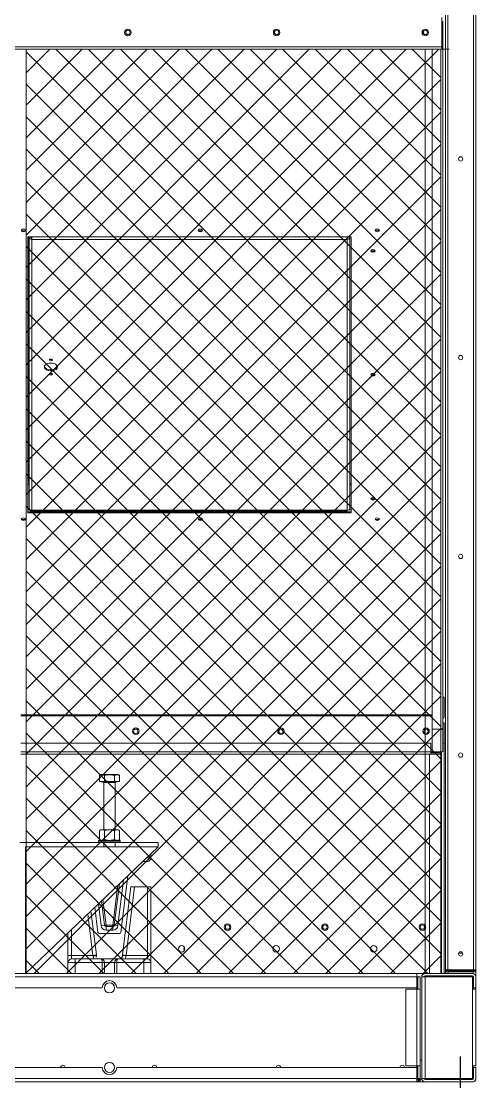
# Model space of a CAD drawing. Header units: millimetres. Extents: x 87724 to 117132, y 70018 to 90813.
# Drawn here: x 108718 to 109348, y 77601 to 79068 of the extents above; entities that cross this region are included whole.
import ezdxf

# ---------------------------------------------------------------- set-up
doc = ezdxf.new("R2010")
doc.units = ezdxf.units.MM
doc.linetypes.add('CENTERX2', pattern=[4, 2.5, -0.5, 0.5, -0.5])

# ---------------------------------------------------------------- blocks, each defined once
blk = doc.blocks.new('SJMO 100 R')
at = {"lineweight": 5}
h = blk.add_hatch(dxfattribs=at)
h.set_pattern_fill('ANSI37', scale=10)
h.set_pattern_definition([(45, (-508540.594, -410614.56), (-22.4506403, 22.4506403), []), (135, (-508540.594, -410614.56), (-22.4506403, -22.4506403), [])])
h.paths.add_polyline_path([(109299.6, 79029.8), (108725.3, 79029.8), (108725.3, 77750.8), (109299.6, 77750.8)])
at = {"color": 7, "lineweight": 20}
for p, q in [((109306.3, 79997.7), (109306.3, 77755.9)), ((109309.4, 79997.7), (109309.4, 77755.9)), ((109345.2, 77755.9), (109345.2, 79997.7)), ((109348.3, 77755.9), (109348.3, 79997.7)), ((107195.4, 79032.9), (109301.2, 79032.9)), ((107195.4, 79029.8), (109311.5, 79029.8)), ((109287.7, 79029.8), (109287.7, 78088.9)), ((109299.6, 79029.8), (109299.6, 77852.4)), ((109302.7, 78091.3), (109302.7, 79033.9)), ((107230, 77750.8), (109266.6, 77750.8)), ((107230, 77746.1), (109266.6, 77746.1)), ((108830.8, 77730.8), (107665.8, 77730.8)), ((107665.8, 77620.8), (108830.8, 77620.8)), ((109266.6, 77605.5), (107230, 77605.5)), ((109266.6, 77600.8), (107230, 77600.8))]:
    blk.add_line(p, q, dxfattribs=at)
at = {"color": 7, "lineweight": 20, "ltscale": 0.0225}
blk.add_line((109301.2, 79032.9), (109301.2, 79073.4), dxfattribs=at)
at = {"color": 7, "lineweight": 20, "ltscale": 0.018778}
blk.add_line((109302.7, 79068.3), (109302.7, 79034.5), dxfattribs=at)
at = {"color": 7, "lineweight": 20, "ltscale": 0.018973}
blk.add_line((109302.7, 79068), (109302.7, 79033.9), dxfattribs=at)
at = {"color": 7, "lineweight": 20, "ltscale": 0.001722}
for p, q in [((109301.2, 79029.8), (109301.2, 79032.9)), ((109302.7, 78088.9), (109299.6, 78088.9)), ((109286.1, 78057.3), (109286.1, 78054.2)), ((109302.7, 78057.3), (109299.6, 78057.3)), ((109309.4, 77755.9), (109306.3, 77755.9)), ((109345.2, 77755.9), (109348.3, 77755.9)), ((109268.2, 77603.9), (109268.2, 77600.8))]:
    blk.add_line(p, q, dxfattribs=at)
at = {"color": 7, "lineweight": 20, "ltscale": 3.6866e-05}
blk.add_line((109302.6, 79033.9), (109302.7, 79033.9), dxfattribs=at)
at = {"color": 7, "lineweight": 20, "ltscale": 0.248889}
for p, q in [((109175.7, 78769.8), (108727.7, 78769.8)), ((108727.7, 78389.6), (109175.7, 78389.6)), ((108727.7, 78388.3), (109175.7, 78388.3))]:
    blk.add_line(p, q, dxfattribs=at)
at = {"color": 7, "lineweight": 20, "ltscale": 0.211973}
for p, q in [((108727.7, 78388.3), (108727.7, 78769.8)), ((109175.7, 78769.8), (109175.7, 78388.3))]:
    blk.add_line(p, q, dxfattribs=at)
at = {"color": 7, "lineweight": 20, "ltscale": 0.209041}
blk.add_line((108727.7, 78769.8), (108727.7, 78393.6), dxfattribs=at)
at = {"color": 7, "lineweight": 20, "ltscale": 0.187062}
blk.add_line((108728.2, 78433.1), (108728.2, 78769.8), dxfattribs=at)
at = {"color": 7, "lineweight": 20, "ltscale": 0.00028598}
for p, q in [((108729.7, 78769.8), (108729.7, 78769.3)), ((108731.7, 78769.8), (108731.7, 78769.3)), ((109171.7, 78769.8), (109171.7, 78769.3)), ((109173.7, 78769.8), (109173.7, 78769.3))]:
    blk.add_line(p, q, dxfattribs=at)
at = {"color": 7, "lineweight": 20, "ltscale": 0.208295}
for p, q in [((108729.7, 78769.3), (108729.7, 78394.4)), ((108733.2, 78766.5), (108733.2, 78391.6)), ((109170.2, 78391.6), (109170.2, 78766.5)), ((109173.7, 78394.4), (109173.7, 78769.3))]:
    blk.add_line(p, q, dxfattribs=at)
at = {"color": 7, "lineweight": 20, "ltscale": 0.001839}
for p, q in [((108733.2, 78769.8), (108733.2, 78766.5)), ((109170.2, 78769.8), (109170.2, 78766.5))]:
    blk.add_line(p, q, dxfattribs=at)
at = {"color": 7, "lineweight": 20, "ltscale": 0.242778}
for p, q in [((109170.2, 78766.5), (108733.2, 78766.5)), ((108733.2, 78391.6), (109170.2, 78391.6)), ((108733.2, 78390.9), (109170.2, 78390.9))]:
    blk.add_line(p, q, dxfattribs=at)
at = {"color": 7, "lineweight": 20, "ltscale": 0.000951508}
blk.add_line((109170.2, 78768.1), (109170.2, 78769.8), dxfattribs=at)
at = {"color": 7, "lineweight": 20, "ltscale": 0.00027781}
blk.add_line((108728.2, 78433.1), (108727.7, 78433.1), dxfattribs=at)
at = {"color": 7, "lineweight": 20, "ltscale": 0.000959548}
blk.add_line((108729.4, 78432.6), (108727.7, 78432.6), dxfattribs=at)
at = {"color": 7, "lineweight": 20, "ltscale": 0.001111}
for p, q in [((108729.7, 78431), (108727.7, 78431)), ((108727.7, 78428.1), (108729.7, 78428.1)), ((108727.7, 78426.7), (108729.7, 78426.7)), ((109173.7, 78428.1), (109175.7, 78428.1)), ((109173.7, 78426.7), (109175.7, 78426.7)), ((109309.8, 77752.8), (109309.8, 77750.8)), ((109273.3, 77630.8), (109271.3, 77630.8)), ((109302.3, 77604.3), (109304.3, 77604.3))]:
    blk.add_line(p, q, dxfattribs=at)
at = {"color": 7, "lineweight": 20, "ltscale": 0.00172}
for p, q in [((108727.7, 78392.4), (108730.8, 78392.4)), ((109172.6, 78392.4), (109175.7, 78392.4))]:
    blk.add_line(p, q, dxfattribs=at)
at = {"color": 7, "lineweight": 20, "ltscale": 0.000391542}
for p, q in [((108733.2, 78390.9), (108733.2, 78391.6)), ((109170.2, 78390.9), (109170.2, 78391.6))]:
    blk.add_line(p, q, dxfattribs=at)
at = {"color": 7, "lineweight": 20, "ltscale": 0.000888889}
for p, q in [((109302.7, 78132.8), (109304.3, 78132.8)), ((109304.3, 78068.8), (109302.7, 78068.8)), ((109299.6, 78055.8), (109299.6, 78054.2)), ((109345.2, 77752.8), (109345.2, 77754.4)), ((109268.2, 77603.9), (109266.6, 77603.9))]:
    blk.add_line(p, q, dxfattribs=at)
at = {"color": 7, "lineweight": 20, "ltscale": 0.014722}
blk.add_line((109304.3, 78132.8), (109304.3, 78106.3), dxfattribs=at)
at = {"color": 7, "lineweight": 20, "ltscale": 0.316445}
for p, q in [((108718.1, 78108.5), (109287.7, 78108.5)), ((108718.1, 78107.3), (109287.7, 78107.3))]:
    blk.add_line(p, q, dxfattribs=at)
at = {"color": 7, "lineweight": 20, "ltscale": 0.009993}
blk.add_line((109302.7, 78107.3), (109302.7, 78089.3), dxfattribs=at)
at = {"color": 7, "lineweight": 20, "ltscale": 0.017557}
for p, q in [((109287.7, 78088.9), (109287.7, 78057.3)), ((109299.6, 78057.3), (109299.6, 78088.9)), ((109302.7, 78057.3), (109302.7, 78088.9))]:
    blk.add_line(p, q, dxfattribs=at)
at = {"color": 7, "lineweight": 20, "ltscale": 0.006611}
for p, q in [((109287.7, 78088.9), (109299.6, 78088.9)), ((109299.6, 78088.9), (109287.7, 78088.9)), ((109286.1, 78057.3), (109286.1, 78069.2)), ((109299.6, 78057.3), (109287.7, 78057.3))]:
    blk.add_line(p, q, dxfattribs=at)
at = {"color": 7, "lineweight": 20, "ltscale": 0.000171737}
blk.add_line((109301.1, 78088.9), (109301.1, 78089.2), dxfattribs=at)
at = {"color": 7, "lineweight": 20, "ltscale": 0.000772733}
blk.add_line((109302.7, 78089.3), (109301.3, 78089.3), dxfattribs=at)
at = {"color": 7, "lineweight": 20, "ltscale": 0.000888909}
blk.add_line((109304.3, 78097.3), (109302.7, 78097.3), dxfattribs=at)
at = {"color": 7, "lineweight": 20, "ltscale": 0.000148633}
blk.add_line((109302.7, 78091.3), (109302.7, 78091.1), dxfattribs=at)
at = {"color": 7, "lineweight": 20, "ltscale": 1.00808e-05}
blk.add_line((109302.7, 78091.1), (109302.7, 78091.1), dxfattribs=at)
at = {"color": 7, "lineweight": 20, "ltscale": 0.000227928}
blk.add_line((109302.7, 78089.3), (109302.7, 78088.9), dxfattribs=at)
at = {"color": 7, "lineweight": 20, "ltscale": 0.015833}
blk.add_line((109304.3, 78068.8), (109304.3, 78097.3), dxfattribs=at)
at = {"color": 7, "lineweight": 20, "ltscale": 0.315556}
for p, q in [((109286.1, 78069.2), (108718.1, 78069.2)), ((109286.1, 78057.3), (108718.1, 78057.3)), ((109286.1, 78054.2), (108718.1, 78054.2))]:
    blk.add_line(p, q, dxfattribs=at)
at = {"color": 7, "lineweight": 20, "ltscale": 0.0075}
for p, q in [((109299.6, 78057.3), (109286.1, 78057.3)), ((109286.1, 78055.8), (109299.6, 78055.8)), ((109299.6, 78054.2), (109286.1, 78054.2))]:
    blk.add_line(p, q, dxfattribs=at)
at = {"color": 7, "lineweight": 20, "ltscale": 0.000833333}
for p, q in [((109299.6, 78055.8), (109299.6, 78057.3)), ((109266.6, 77746.1), (109268.1, 77746.1)), ((109343.6, 77622.8), (109345.1, 77622.8)), ((109266.6, 77605.5), (109268.1, 77605.5)), ((109268.2, 77602.4), (109268.2, 77603.9)), ((109276.5, 77605.5), (109278, 77605.5)), ((109300.8, 77604.3), (109302.3, 77604.3)), ((109308.3, 77604.3), (109309.8, 77604.3))]:
    blk.add_line(p, q, dxfattribs=at)
at = {"color": 7, "lineweight": 20, "ltscale": 0.170236}
blk.add_line((109300.8, 77750.8), (109300.8, 78057.3), dxfattribs=at)
at = {"color": 7, "lineweight": 20, "ltscale": 0.176666}
blk.add_line((109304.3, 77750.8), (109304.3, 78068.8), dxfattribs=at)
at = {"color": 7, "lineweight": 20, "ltscale": 0.168514}
blk.add_line((109284.3, 78054.2), (109284.3, 77750.8), dxfattribs=at)
at = {"color": 7, "lineweight": 20, "ltscale": 0.001225}
for p, q in [((108828.8, 78025.8), (108826.9, 78024.7)), ((108852.7, 78025.8), (108854.6, 78024.7))]:
    blk.add_line(p, q, dxfattribs=at)
at = {"color": 7, "lineweight": 20, "ltscale": 0.004598}
for p, q in [((108826.9, 78016.5), (108826.9, 78024.7)), ((108833.9, 78016.5), (108833.9, 78024.7)), ((108847.7, 78016.5), (108847.7, 78024.7)), ((108854.6, 78016.5), (108854.6, 78024.7))]:
    blk.add_line(p, q, dxfattribs=at)
at = {"color": 7, "lineweight": 20, "ltscale": 0.003849}
for p, q in [((108826.9, 78016.5), (108833.9, 78016.5)), ((108847.7, 78016.5), (108854.6, 78016.5))]:
    blk.add_line(p, q, dxfattribs=at)
at = {"color": 7, "lineweight": 20, "ltscale": 0.012461}
blk.add_line((108828.8, 78025.8), (108851.3, 78025.8), dxfattribs=at)
at = {"color": 7, "lineweight": 20, "ltscale": 0.000444444}
for p, q in [((108829.5, 78015.7), (108829.5, 78016.5)), ((108852, 78015.7), (108852, 78016.5))]:
    blk.add_line(p, q, dxfattribs=at)
at = {"color": 7, "lineweight": 20, "ltscale": 0.006247}
for p, q in [((108840.8, 78015.7), (108829.5, 78015.7)), ((108852, 78015.7), (108840.8, 78015.7))]:
    blk.add_line(p, q, dxfattribs=at)
at = {"color": 7, "lineweight": 20, "ltscale": 0.004444}
for p, q in [((108840.8, 78015.1), (108832.8, 78015.1)), ((108848.8, 78015.1), (108840.8, 78015.1))]:
    blk.add_line(p, q, dxfattribs=at)
at = {"color": 7, "lineweight": 20, "ltscale": 0.036344}
for p, q in [((108832.8, 78015.1), (108832.8, 77949.6)), ((108848.8, 78015.1), (108848.8, 77949.6))]:
    blk.add_line(p, q, dxfattribs=at)
at = {"color": 7, "lineweight": 20, "ltscale": 0.007698}
blk.add_line((108833.9, 78016.5), (108847.7, 78016.5), dxfattribs=at)
at = {"color": 7, "lineweight": 20, "ltscale": 0.00081246}
blk.add_line((108851.3, 78025.8), (108852.7, 78025.8), dxfattribs=at)
at = {"color": 7, "lineweight": 20, "ltscale": 0.00121}
for p, q in [((108828.8, 77949.6), (108826.9, 77948.5)), ((108852.8, 77949.6), (108854.6, 77948.5)), ((108828.8, 77934.8), (108826.9, 77935.9)), ((108852.8, 77934.8), (108854.6, 77935.9))]:
    blk.add_line(p, q, dxfattribs=at)
at = {"color": 7, "lineweight": 20, "ltscale": 0.007012}
for p, q in [((108826.9, 77948.5), (108826.9, 77935.9)), ((108833.9, 77948.5), (108833.9, 77935.9)), ((108847.7, 77948.5), (108847.7, 77935.9)), ((108854.6, 77948.5), (108854.6, 77935.9))]:
    blk.add_line(p, q, dxfattribs=at)
at = {"color": 7, "lineweight": 20, "ltscale": 0.000814081}
blk.add_line((108828.8, 77949.6), (108830.3, 77949.6), dxfattribs=at)
at = {"color": 7, "lineweight": 20, "ltscale": 0.012486}
blk.add_line((108830.3, 77949.6), (108852.8, 77949.6), dxfattribs=at)
at = {"color": 0, "lineweight": 20}
for p, q in [((108908.3, 77931.8), (108716.6, 77931.8)), ((108788.3, 77925.8), (108724.3, 77925.8)), ((108724.3, 77925.8), (108724.3, 77750.8)), ((108908.3, 77925.8), (108724.3, 77750.8)), ((108908.3, 77925.8), (108893.3, 77925.8)), ((108908.3, 77925.8), (108908.3, 77931.8)), ((107223.3, 77600.8), (109273.3, 77600.8)), ((109273.3, 77600.7), (109273.3, 77600.9))]:
    blk.add_line(p, q, dxfattribs=at)
at = {"color": 7, "lineweight": 20, "ltscale": 0.002778}
for p, q in [((108793.3, 77925.8), (108788.3, 77925.8)), ((108893.3, 77925.8), (108888.3, 77925.8)), ((108888.3, 77906.8), (108888.3, 77905.8)), ((108893.3, 77905.8), (108888.3, 77905.8)), ((108898.3, 77870.8), (108893.3, 77870.8)), ((108834.1, 77817.6), (108829.1, 77817)), ((108836.1, 77815.8), (108836.1, 77810.8)), ((108845.5, 77815.8), (108845.5, 77810.8)), ((108847.5, 77817.6), (108852.5, 77817)), ((108788.3, 77775.8), (108783.3, 77775.8)), ((108788.3, 77770.8), (108788.3, 77775.8)), ((108793.3, 77770.8), (108788.3, 77770.8)), ((108793.3, 77770.8), (108793.3, 77765.8)), ((108817.6, 77775.8), (108822.6, 77776.4)), ((108863.9, 77775.8), (108859, 77776.4)), ((108888.3, 77770.8), (108888.3, 77765.8)), ((108893.3, 77770.8), (108888.3, 77770.8)), ((108893.3, 77775.8), (108898.3, 77775.8)), ((108893.3, 77775.8), (108893.3, 77770.8))]:
    blk.add_line(p, q, dxfattribs=at)
at = {"color": 7, "lineweight": 20, "ltscale": 0.014295}
for p, q in [((108819, 77925.8), (108793.3, 77925.8)), ((108888.3, 77925.8), (108862.6, 77925.8))]:
    blk.add_line(p, q, dxfattribs=at)
at = {"color": 7, "lineweight": 20, "ltscale": 0.002205}
for p, q in [((108819, 77925.8), (108823, 77925.8)), ((108858.6, 77925.8), (108862.6, 77925.8))]:
    blk.add_line(p, q, dxfattribs=at)
at = {"color": 7, "lineweight": 20, "ltscale": 0.019777}
blk.add_line((108858.6, 77925.8), (108823, 77925.8), dxfattribs=at)
at = {"color": 7, "lineweight": 20, "ltscale": 0.008333}
for p, q in [((108825.8, 77934.8), (108840.8, 77934.8)), ((108825.8, 77932.7), (108840.8, 77932.7)), ((108840.8, 77934.8), (108855.8, 77934.8)), ((108840.8, 77932.7), (108855.8, 77932.7)), ((108783.3, 77750.8), (108783.3, 77765.8)), ((108793.3, 77750.8), (108793.3, 77765.8)), ((108830.8, 77750.8), (108830.8, 77765.8)), ((108833.8, 77750.8), (108833.8, 77765.8)), ((108847.8, 77750.8), (108847.8, 77765.8)), ((108850.8, 77750.8), (108850.8, 77765.8)), ((108888.3, 77750.8), (108888.3, 77765.8)), ((108898.3, 77750.8), (108898.3, 77765.8))]:
    blk.add_line(p, q, dxfattribs=at)
at = {"color": 7, "lineweight": 20, "ltscale": 0.001187}
for p, q in [((108825.8, 77934.8), (108825.8, 77932.7)), ((108855.8, 77934.8), (108855.8, 77932.7))]:
    blk.add_line(p, q, dxfattribs=at)
at = {"color": 7, "lineweight": 20, "ltscale": 0.000787795}
for p, q in [((108826.9, 77931.8), (108825.8, 77932.7)), ((108854.7, 77931.8), (108855.8, 77932.7))]:
    blk.add_line(p, q, dxfattribs=at)
at = {"color": 7, "lineweight": 20, "ltscale": 0.007708}
for p, q in [((108826.9, 77931.8), (108840.8, 77931.8)), ((108840.8, 77931.8), (108854.7, 77931.8))]:
    blk.add_line(p, q, dxfattribs=at)
at = {"color": 7, "lineweight": 20, "ltscale": 0.003333}
for p, q in [((108833, 77931.8), (108833, 77925.8)), ((108848.6, 77931.8), (108848.6, 77925.8))]:
    blk.add_line(p, q, dxfattribs=at)
at = {"color": 7, "lineweight": 20, "ltscale": 0.005556}
for p, q in [((108898.3, 77910.8), (108892.5, 77910.8)), ((108898.3, 77916.3), (108898.3, 77910.8)), ((108793.3, 77765.8), (108783.3, 77765.8)), ((108898.3, 77765.8), (108888.3, 77765.8)), ((108898.3, 77775.8), (108898.3, 77765.8))]:
    blk.add_line(p, q, dxfattribs=at)
at = {"color": 7, "lineweight": 20, "ltscale": 0.008376}
blk.add_line((108888.3, 77905.8), (108887.3, 77905.8), dxfattribs=at)
at = {"color": 7, "lineweight": 20, "ltscale": 0.053282}
for p, q in [((108856.7, 77807.6), (108866.3, 77885.9)), ((108824.8, 77807.6), (108820.6, 77842.4))]:
    blk.add_line(p, q, dxfattribs=at)
at = {"color": 7, "lineweight": 20, "ltscale": 0.059604}
for p, q in [((108852.3, 77872.5), (108845.5, 77817.6)), ((108847.5, 77817.6), (108854.5, 77874.7)), ((108829.9, 77851.3), (108834.1, 77817.6)), ((108831.7, 77853), (108836.1, 77817.6))]:
    blk.add_line(p, q, dxfattribs=at)
at = {"color": 7, "lineweight": 20, "ltscale": 0.058129}
for p, q in [((108852.5, 77817), (108860.2, 77880.1)), ((108825.4, 77847), (108829.1, 77817))]:
    blk.add_line(p, q, dxfattribs=at)
at = {"color": 7, "lineweight": 20, "ltscale": 0.052833}
for p, q in [((108859, 77776.4), (108870.6, 77870.8)), ((108822.6, 77776.4), (108815.1, 77837.2))]:
    blk.add_line(p, q, dxfattribs=at)
at = {"color": 7, "lineweight": 20, "ltscale": 0.053174}
for p, q in [((108863.9, 77775.8), (108875.6, 77870.8)), ((108817.6, 77775.8), (108810.6, 77832.9))]:
    blk.add_line(p, q, dxfattribs=at)
at = {"color": 7, "lineweight": 20, "ltscale": 0.002799}
blk.add_line((108870.6, 77870.8), (108875.6, 77870.8), dxfattribs=at)
at = {"color": 7, "lineweight": 20, "ltscale": 0.009824}
blk.add_line((108893.3, 77870.8), (108875.6, 77870.8), dxfattribs=at)
at = {"color": 7, "lineweight": 20, "ltscale": 0.052778}
for p, q in [((108893.3, 77775.8), (108893.3, 77870.8)), ((108898.3, 77775.8), (108898.3, 77870.8)), ((108783.3, 77806.9), (108783.3, 77775.8)), ((108788.3, 77811.7), (108788.3, 77775.8))]:
    blk.add_line(p, q, dxfattribs=at)
at = {"color": 7, "lineweight": 20, "ltscale": 0.000975701}
for p, q in [((108836.1, 77817.6), (108836.1, 77815.8)), ((108845.5, 77817.6), (108845.5, 77815.8))]:
    blk.add_line(p, q, dxfattribs=at)
at = {"color": 7, "lineweight": 20, "ltscale": 0.005249}
for p, q in [((108836.1, 77817.6), (108845.5, 77817.6)), ((108845.5, 77815.8), (108836.1, 77815.8)), ((108845.5, 77810.8), (108836.1, 77810.8))]:
    blk.add_line(p, q, dxfattribs=at)
at = {"color": 7, "lineweight": 20, "ltscale": 0.015502}
blk.add_line((108854.7, 77805.8), (108826.8, 77805.8), dxfattribs=at)
at = {"color": 7, "lineweight": 20, "ltscale": 0.005554}
blk.add_line((108783.3, 77765.8), (108783.3, 77775.8), dxfattribs=at)
at = {"color": 7, "lineweight": 20, "ltscale": 0.016305}
for p, q in [((108788.3, 77775.8), (108817.6, 77775.8)), ((108863.9, 77775.8), (108893.3, 77775.8))]:
    blk.add_line(p, q, dxfattribs=at)
at = {"color": 7, "lineweight": 20, "ltscale": 0.019722}
for p, q in [((108793.3, 77770.8), (108828.8, 77770.8)), ((108888.3, 77770.8), (108852.8, 77770.8))]:
    blk.add_line(p, q, dxfattribs=at)
at = {"color": 7, "lineweight": 20, "ltscale": 0.020833}
for p, q in [((108793.3, 77765.8), (108830.8, 77765.8)), ((108888.3, 77765.8), (108850.8, 77765.8))]:
    blk.add_line(p, q, dxfattribs=at)
at = {"color": 7, "lineweight": 20, "ltscale": 0.00286}
for p, q in [((108817.6, 77775.8), (108818.9, 77770.8)), ((108863.9, 77775.8), (108862.7, 77770.8))]:
    blk.add_line(p, q, dxfattribs=at)
at = {"color": 7, "lineweight": 20, "ltscale": 0.002757}
blk.add_line((108822.7, 77775.2), (108817.8, 77775.2), dxfattribs=at)
at = {"color": 7, "lineweight": 20, "ltscale": 0.000682136}
for p, q in [((108822.6, 77776.4), (108822.7, 77775.2)), ((108859, 77776.4), (108858.8, 77775.2))]:
    blk.add_line(p, q, dxfattribs=at)
at = {"color": 7, "lineweight": 20, "ltscale": 3.09685e-05}
blk.add_line((108824.5, 77772), (108824.5, 77772), dxfattribs=at)
at = {"color": 7, "lineweight": 20, "ltscale": 7.47435e-06}
blk.add_line((108827.7, 77770.8), (108827.8, 77770.8), dxfattribs=at)
at = {"color": 7, "lineweight": 20, "ltscale": 0.013331}
blk.add_line((108852.8, 77770.8), (108828.8, 77770.8), dxfattribs=at)
at = {"color": 7, "lineweight": 20, "ltscale": 0.001667}
for p, q in [((108833.8, 77765.8), (108830.8, 77765.8)), ((108850.8, 77765.8), (108847.8, 77765.8))]:
    blk.add_line(p, q, dxfattribs=at)
at = {"color": 7, "lineweight": 20, "ltscale": 0.007778}
blk.add_line((108847.8, 77765.8), (108833.8, 77765.8), dxfattribs=at)
at = {"color": 7, "lineweight": 20, "ltscale": 0.002611}
for p, q in [((109266.6, 77746.1), (109266.6, 77750.8)), ((109278, 77746.1), (109273.3, 77746.1)), ((109266.6, 77728.8), (109271.3, 77728.8)), ((109348.3, 77728.8), (109343.6, 77728.8)), ((109266.6, 77622.8), (109271.3, 77622.8)), ((109348.3, 77622.8), (109343.6, 77622.8)), ((109266.6, 77605.5), (109266.6, 77600.8)), ((109278, 77605.5), (109273.3, 77605.5))]:
    blk.add_line(p, q, dxfattribs=at)
at = {"color": 7, "lineweight": 20, "ltscale": 0.036444}
for p, q in [((109343.6, 77750.8), (109278, 77750.8)), ((109343.6, 77747.6), (109278, 77747.6)), ((109343.6, 77746.1), (109278, 77746.1)), ((109278, 77605.5), (109343.6, 77605.5)), ((109343.6, 77605.5), (109278, 77605.5)), ((109343.6, 77604), (109278, 77604)), ((109343.6, 77600.8), (109278, 77600.8))]:
    blk.add_line(p, q, dxfattribs=at)
at = {"color": 7, "lineweight": 20, "ltscale": 0.002833}
for p, q in [((109306.3, 77755.9), (109306.3, 77750.8)), ((109306.3, 77750.8), (109306.3, 77755.9))]:
    blk.add_line(p, q, dxfattribs=at)
at = {"color": 7, "lineweight": 20, "ltscale": 0.019889}
for p, q in [((109345.2, 77755.9), (109309.4, 77755.9)), ((109309.4, 77754.4), (109345.2, 77754.4)), ((109309.4, 77752.8), (109345.2, 77752.8))]:
    blk.add_line(p, q, dxfattribs=at)
at = {"color": 7, "lineweight": 20, "ltscale": 0.000832888}
for p, q in [((109309.8, 77755.9), (109309.8, 77754.4)), ((109344.8, 77754.4), (109344.8, 77755.9))]:
    blk.add_line(p, q, dxfattribs=at)
at = {"color": 7, "lineweight": 20, "ltscale": 0.001198}
blk.add_line((109344.8, 77750.7), (109344.8, 77752.8), dxfattribs=at)
at = {"color": 7, "lineweight": 20, "ltscale": 0.005382}
blk.add_line((109348.3, 77746.2), (109348.3, 77755.9), dxfattribs=at)
at = {"color": 7, "lineweight": 20, "ltscale": 0.009611}
for p, q in [((109266.6, 77728.8), (109266.6, 77746.1)), ((109268.1, 77746.1), (109268.1, 77728.8)), ((109271.3, 77728.8), (109271.3, 77746.1)), ((109343.6, 77746.1), (109343.6, 77728.8)), ((109343.6, 77746.1), (109343.6, 77728.8)), ((109266.6, 77605.5), (109266.6, 77622.8)), ((109268.1, 77622.8), (109268.1, 77605.5)), ((109271.3, 77605.5), (109271.3, 77622.8)), ((109343.6, 77622.8), (109343.6, 77605.5)), ((109343.6, 77622.8), (109343.6, 77605.5))]:
    blk.add_line(p, q, dxfattribs=at)
at = {"color": 7, "lineweight": 20, "ltscale": 0.0085}
for p, q in [((109266.6, 77730.8), (109266.6, 77746.1)), ((109345.1, 77746.1), (109345.1, 77730.8)), ((109348.3, 77746.1), (109348.3, 77730.8)), ((109266.6, 77728.8), (109251.3, 77728.8)), ((109251.3, 77622.8), (109266.6, 77622.8)), ((109266.6, 77605.5), (109266.6, 77620.8)), ((109345.1, 77620.8), (109345.1, 77605.5)), ((109348.3, 77620.8), (109348.3, 77605.5))]:
    blk.add_line(p, q, dxfattribs=at)
at = {"color": 7, "lineweight": 20, "ltscale": 0.001778}
for p, q in [((109271.3, 77746.1), (109268.1, 77746.1)), ((109348.3, 77730.8), (109345.1, 77730.8)), ((109348.3, 77622.8), (109345.1, 77622.8)), ((109345.1, 77620.8), (109348.3, 77620.8)), ((109268.1, 77605.5), (109271.3, 77605.5))]:
    blk.add_line(p, q, dxfattribs=at)
at = {"color": 7, "lineweight": 20, "ltscale": 0.078111}
for p, q in [((109273.3, 77605.5), (109273.3, 77746.1)), ((109278, 77605.5), (109278, 77746.1))]:
    blk.add_line(p, q, dxfattribs=at)
at = {"color": 7, "lineweight": 20, "ltscale": 0.000834307}
for p, q in [((109284.3, 77747.6), (109284.3, 77746.1)), ((109300.8, 77746.1), (109300.8, 77747.6)), ((109304.3, 77746.1), (109304.3, 77747.6)), ((109306.3, 77746.1), (109306.3, 77747.6))]:
    blk.add_line(p, q, dxfattribs=at)
at = {"color": 7, "lineweight": 20, "ltscale": 0.000833331}
blk.add_line((109309.8, 77746.1), (109309.8, 77747.6), dxfattribs=at)
at = {"color": 7, "lineweight": 20, "ltscale": 0.010111}
for p, q in [((109344.8, 77747), (109344.8, 77728.8)), ((109344.8, 77622.8), (109344.8, 77604.6)), ((109344.8, 77622.8), (109344.8, 77604.6))]:
    blk.add_line(p, q, dxfattribs=at)
at = {"color": 7, "lineweight": 20, "ltscale": 0.231}
for p, q in [((109266.6, 77730.8), (108850.8, 77730.8)), ((108850.8, 77620.8), (109266.6, 77620.8))]:
    blk.add_line(p, q, dxfattribs=at)
at = {"color": 7, "lineweight": 20, "ltscale": 0.058889}
for p, q in [((109251.3, 77728.8), (109251.3, 77622.8)), ((109266.6, 77728.8), (109266.6, 77622.8)), ((109271.3, 77728.8), (109271.3, 77622.8)), ((109343.6, 77622.8), (109343.6, 77728.8)), ((109348.3, 77622.8), (109348.3, 77728.8)), ((109348.3, 77622.8), (109348.3, 77728.8))]:
    blk.add_line(p, q, dxfattribs=at)
at = {"color": 7, "lineweight": 20, "ltscale": 0.00111}
blk.add_line((109348.3, 77730.8), (109348.3, 77728.8), dxfattribs=at)
blk.add_line((109348.3, 77730.8), (109348.3, 77728.8), dxfattribs=at)
at = {"color": 1, "linetype": 'CENTERX2', "ltscale": 50}
blk.add_line((109327.3, 77555.8), (109327.3, 77635.8), dxfattribs=at)
at = {"color": 7, "lineweight": 20, "ltscale": 0.000889832}
blk.add_line((109268.2, 77605.5), (109268.2, 77603.9), dxfattribs=at)
at = {"color": 7, "lineweight": 20, "ltscale": 0.000888918}
blk.add_line((109268.2, 77603.9), (109268.2, 77605.5), dxfattribs=at)
at = {"color": 7, "lineweight": 20, "ltscale": 0.000833335}
blk.add_line((109268.2, 77604.3), (109269.7, 77604.3), dxfattribs=at)
at = {"color": 7, "lineweight": 20, "ltscale": 0.00088892}
blk.add_line((109269.7, 77605.5), (109269.7, 77603.9), dxfattribs=at)
at = {"color": 7, "lineweight": 20, "ltscale": 0.000888893}
for p, q in [((109271.3, 77605.5), (109271.3, 77603.9)), ((109268.2, 77600.8), (109266.6, 77600.8))]:
    blk.add_line(p, q, dxfattribs=at)
at = {"color": 7, "lineweight": 20, "ltscale": 0.001199}
blk.add_line((109271.3, 77604.3), (109273.4, 77604.3), dxfattribs=at)
at = {"color": 7, "lineweight": 20, "ltscale": 0.013167}
blk.add_line((109277.1, 77604.3), (109300.8, 77604.3), dxfattribs=at)
at = {"color": 7, "lineweight": 20, "ltscale": 0.000667661}
blk.add_line((109300.8, 77604.3), (109300.8, 77605.5), dxfattribs=at)
at = {"color": 7, "lineweight": 20, "ltscale": 0.000666669}
blk.add_line((109300.8, 77605.5), (109300.8, 77604.3), dxfattribs=at)
at = {"color": 7, "lineweight": 20, "ltscale": 0.000166667}
blk.add_line((109300.8, 77604), (109300.8, 77604.3), dxfattribs=at)
at = {"color": 7, "lineweight": 20, "ltscale": 0.00066667}
for p, q in [((109302.3, 77605.5), (109302.3, 77604.3)), ((109306.3, 77604.3), (109306.3, 77605.5))]:
    blk.add_line(p, q, dxfattribs=at)
at = {"color": 7, "lineweight": 20, "ltscale": 0.000667646}
blk.add_line((109304.3, 77604.3), (109304.3, 77605.5), dxfattribs=at)
at = {"color": 7, "lineweight": 20, "ltscale": 0.001944}
blk.add_line((109309.8, 77604.3), (109306.3, 77604.3), dxfattribs=at)
at = {"color": 7, "lineweight": 20, "ltscale": 0.000667644}
blk.add_line((109309.8, 77604.3), (109309.8, 77605.5), dxfattribs=at)
at = {"color": 7, "lineweight": 20, "ltscale": 0.019278}
for p, q in [((109344.5, 77604.3), (109309.8, 77604.3)), ((109309.8, 77604.3), (109344.5, 77604.3))]:
    blk.add_line(p, q, dxfattribs=at)
at = {"color": 7, "lineweight": 20, "ltscale": 0.000666671}
for p, q in [((109348.3, 77605.5), (109348.3, 77604.3)), ((109344.8, 77600.8), (109343.6, 77600.8))]:
    blk.add_line(p, q, dxfattribs=at)
at = {"color": 7, "lineweight": 20, "ltscale": 0.005444}
blk.add_line((109268.2, 77600.8), (109278, 77600.8), dxfattribs=at)
at = {"color": 0, "lineweight": 20}
for points in [[(107195.4, 79029.8), (109278, 79029.8), (109278, 77750.8), (107195.4, 77750.8)], [(108725.3, 79029.8), (109299.6, 79029.8), (109299.6, 77750.8), (108725.3, 77750.8)]]:
    blk.add_lwpolyline(points, close=True, dxfattribs=at)
at = {"color": 7, "lineweight": 20}
for centre, radius in [((108866.3, 79052.8), 4.5), ((108866.3, 79052.8), 3), ((109072.3, 79052.8), 4.5), ((109072.3, 79052.8), 3), ((109278.3, 79052.8), 4.5), ((109278.3, 79052.8), 3), ((109327.3, 78877.8), 3), ((109327.3, 78602.8), 3), ((109327.3, 78327.8), 3), ((108877.3, 78085.9), 4.5), ((108877.3, 78085.8), 3), ((109078.3, 78085.9), 4.5), ((109078.3, 78085.8), 3), ((109279.3, 78085.9), 4.5), ((109279.3, 78085.8), 3), ((109327.3, 78052.8), 3), ((109004.3, 77814.8), 4.5), ((109004.3, 77814.8), 3), ((109139.3, 77814.8), 4.5), ((109139.3, 77814.8), 3), ((109274.3, 77814.8), 4.5), ((109274.3, 77814.8), 3), ((108940.8, 77784.8), 4.5), ((109071.8, 77784.8), 4.5), ((109206.8, 77784.8), 4.5), ((109327.3, 77777.8), 3), ((108840.8, 77730.8), 7), ((108840.8, 77620.8), 7)]:
    blk.add_circle(centre, radius, dxfattribs=at)
for centre, radius, start, end in [((109299.6, 79034.5), 3.1, 301.0729, 0), ((109300.8, 78106.3), 3.5, 302.8783, 0), ((108832.2, 78015.1), 0.6, 0, 90), ((108849.4, 78015.1), 0.6, 90, 180), ((108893.3, 77910.8), 5, 270, 0), ((109300.8, 77916.3), 3.5, 359.8264, 0), ((108826.8, 77807.8), 2, 187, 270), ((108836.1, 77817.8), 7, 187, 270), ((108836.1, 77817.8), 2, 187, 270), ((108845.5, 77817.8), 2, 270, 353), ((108845.5, 77817.8), 7, 270, 353), ((108854.7, 77807.8), 2, 270, 353), ((109300.8, 77797.3), 3.5, 0, 1.1055), ((108946.8, 77784.8), 3, 133.4326, 226.5674), ((109327.3, 77781.3), 3, 215.6858, 324.3185), ((108788.3, 77765.8), 5, 90, 180), ((108827.7, 77775.8), 4.97, 189.5376, 207.8079), ((108827.7, 77776), 5.19, 266.0466, 269.6153), ((108828.8, 77765.8), 5, 0, 90), ((108852.8, 77765.8), 5, 90, 180), ((108853.9, 77775.8), 5, 270.1925, 332.2505), ((108853.9, 77775.8), 4.97, 332.1984, 350.4499), ((108853.8, 77775.9), 5.08, 332.5082, 341.5499), ((108853.9, 77775.8), 5, 341.2438, 352.9996), ((108893.3, 77765.8), 5, 0, 90), ((109278, 77746.1), 4.7, 90, 180), ((109300.8, 77762.3), 3.5, 359.6762, 0), ((109309.4, 77755.9), 3.1, 180, 270), ((109309.4, 77755.9), 1.5, 180, 270), ((109343.6, 77746.1), 4.7, 0, 90), ((109345.2, 77755.9), 3.1, 270, 0), ((109345.2, 77755.9), 1.5, 270, 0), ((108840.8, 77730.8), 10, 0, 180), ((109278, 77746.1), 1.5, 90, 180), ((109343.6, 77746.1), 1.5, 0, 90), ((108776.3, 77620.8), 3, 0.001, 179.999), ((108840.8, 77620.8), 10, 180, 0), ((108903.3, 77620.8), 3, 0.0018, 179.9982), ((109074.8, 77620.8), 3, 0.0014, 179.9986), ((109246.3, 77620.8), 3, 0.001, 179.9989), ((109268.2, 77603.9), 1.5, 270, 0), ((109268.2, 77603.9), 3.1, 270, 0), ((109278, 77605.5), 4.7, 180, 270), ((109278, 77605.5), 1.5, 180, 270), ((109309.8, 77604.3), 3.5, 180, 184.9171), ((109309.8, 77604.3), 1.5, 180, 191.537), ((109343.6, 77605.5), 1.5, 270, 0), ((109343.6, 77605.5), 4.7, 270, 0), ((109344.8, 77604.3), 3.5, 270, 0), ((108798.2, 77603.9), 3.1, 270, 270.342), ((108808, 77605.5), 4.7, 269.7193, 270), ((108873.6, 77605.5), 4.7, 270, 270.2807), ((108883.4, 77603.9), 3.1, 269.658, 270), ((109309.8, 77604.3), 3.5, 269.0987, 270)]:
    blk.add_arc(centre, radius, start, end, dxfattribs=at)
for centre, major_axis, ratio, start_param, end_param in [((109299.6, 79068), (3.1, 0), 0.798636, 6.283185, 6.304947), ((109273.2, 79053.7), (3, 0), 0.601815, 5.503559, 5.92147), ((109273.2, 79052.4), (3, 0), 0.601815, 0.000029, 0.747194), ((109273.2, 79052.4), (3, 0), 0.601815, 5.687848, 6.283214), ((109299.6, 79033.9), (3.1, 0), 0.798636, 5.254714, 6.283185), ((108721.7, 78778.9), (3, 0), 0.601815, 0.000029, 3.141622), ((108721.7, 78778.9), (3, 0), 0.601815, 3.141622, 5.212389), ((108721.7, 78780.1), (3, 0), 0.601815, 3.503307, 5.212389), ((108721.7, 78780.1), (3, 0), 0.601815, 5.212389, 5.92147), ((108721.7, 78778.9), (3, 0), 0.601815, 5.212389, 6.283214), ((108966.7, 78778.9), (3, 0), 0.601815, 0.000029, 3.141622), ((108966.7, 78778.9), (3, 0), 0.601815, 3.141622, 5.212389), ((108966.7, 78780.1), (3, 0), 0.601815, 3.503307, 5.212389), ((108966.7, 78780.1), (3, 0), 0.601815, 5.212389, 5.92147), ((108966.7, 78778.9), (3, 0), 0.601815, 5.212389, 6.283214), ((109211.7, 78778.9), (3, 0), 0.601815, 2.070796, 3.141622), ((109211.7, 78778.9), (3, 0), 0.601815, 3.141622, 6.283214), ((109211.7, 78780.1), (3, 0), 0.601815, 3.503307, 5.92147), ((109211.7, 78778.9), (3, 0), 0.601815, 0.000029, 2.070796), ((108733.2, 78769.3), (-3.5, 0), 0.798636, 6.283185, 7.853982), ((108733.2, 78769.3), (-1.5, 0), 0.798636, 6.283185, 7.853982), ((109170.2, 78769.3), (1.5, 0), 0.798636, 4.712389, 6.283185), ((109170.2, 78769.3), (3.5, 0), 0.798636, 4.712389, 6.283185), ((109205.7, 78750.6), (3, 0), 0.601815, 2.070796, 3.141622), ((109205.7, 78750.6), (3, 0), 0.601815, 3.141622, 6.283214), ((109205.7, 78751.8), (3, 0), 0.601815, 3.503307, 5.92147), ((109205.7, 78751.8), (-3, 0), 0.601815, 0.361715, 1.070796), ((109205.7, 78753.4), (-3, 0), 0.601815, 0.921032, 1.070796), ((109205.7, 78750.6), (3, 0), 0.601815, 0.000029, 2.070796), ((109205.7, 78753.4), (-3, 0), 0.601815, 1.070796, 2.22056), ((109205.7, 78751.8), (-3, 0), 0.601815, 1.070796, 2.779878), ((108759.7, 78599.8), (2, 0), 0.601815, 0, 3.141593), ((108759.7, 78599.8), (2, 0), 0.601815, 3.141593, 6.283185), ((108759.7, 78601.4), (2, 0), 0.601815, 3.867109, 5.557669), ((108759.7, 78589.9), (9, 0), 0.601815, 0.000029, 3.141622), ((108759.7, 78589.9), (9, 0), 0.601815, 3.141622, 3.641593), ((108759.7, 78591.5), (9, 0), 0.601815, 3.289581, 3.641593), ((108759.7, 78591.5), (9, 0), 0.601815, 3.641593, 6.135196), ((108759.7, 78589.9), (9, 0), 0.601815, 3.641593, 6.283214), ((108759.7, 78580), (2, 0), 0.601815, 0, 3.141593), ((108759.7, 78580), (2, 0), 0.601815, 3.141593, 6.283185), ((108759.7, 78581.6), (2, 0), 0.601815, 3.867109, 5.557669), ((109205.7, 78579.1), (3, 0), 0.601815, 0.000029, 3.141622), ((109205.7, 78579.1), (3, 0), 0.601815, 3.141622, 5.212389), ((109205.7, 78580.3), (3, 0), 0.601815, 3.503307, 5.212389), ((109205.7, 78580.3), (-3, 0), 0.601815, 0.361715, 2.779878), ((109205.7, 78581.9), (-3, 0), 0.601815, 0.921032, 2.22056), ((109205.7, 78580.3), (3, 0), 0.601815, 5.212389, 5.92147), ((109205.7, 78579.1), (3, 0), 0.601815, 5.212389, 6.283214), ((108728.2, 78431.9), (1.5, 0), 0.798636, 0.00804, 1.570796), ((109205.7, 78407.5), (3, 0), 0.601815, 0.000029, 3.141622), ((109205.7, 78410.4), (-3, 0), 0.601815, 0.921032, 2.22056), ((108733.2, 78394.4), (-3.5, 0), 0.798636, 6.283185, 7.853982), ((109170.2, 78394.4), (3.5, 0), 0.798636, 4.712389, 6.283185), ((109205.7, 78407.5), (3, 0), 0.601815, 3.141622, 5.212389), ((109205.7, 78408.8), (3, 0), 0.601815, 3.503307, 5.212389), ((109205.7, 78408.8), (-3, 0), 0.601815, 0.361715, 2.779878), ((109205.7, 78408.8), (3, 0), 0.601815, 5.212389, 5.92147), ((109205.7, 78407.5), (3, 0), 0.601815, 5.212389, 6.283214), ((108721.7, 78379.3), (3, 0), 0.601815, 0.000029, 3.141622), ((108721.7, 78379.3), (3, 0), 0.601815, 3.141622, 5.212389), ((108721.7, 78380.5), (3, 0), 0.601815, 3.503307, 5.212389), ((108721.7, 78380.5), (3, 0), 0.601815, 5.212389, 5.92147), ((108721.7, 78379.3), (3, 0), 0.601815, 5.212389, 6.283214), ((108966.7, 78379.3), (3, 0), 0.601815, 0.000029, 3.141622), ((108966.7, 78379.3), (3, 0), 0.601815, 3.141622, 5.212389), ((108966.7, 78380.5), (3, 0), 0.601815, 3.503307, 5.212389), ((108966.7, 78380.5), (3, 0), 0.601815, 5.212389, 5.92147), ((108966.7, 78379.3), (3, 0), 0.601815, 5.212389, 6.283214), ((109211.7, 78379.3), (3, 0), 0.601815, 0.000029, 3.141622), ((109211.7, 78379.3), (3, 0), 0.601815, 3.141622, 5.212389), ((109211.7, 78380.5), (3, 0), 0.601815, 3.503307, 5.212389), ((109211.7, 78380.5), (3, 0), 0.601815, 5.212389, 5.92147), ((109211.7, 78379.3), (3, 0), 0.601815, 5.212389, 6.283214), ((109299.6, 78091.3), (3.1, 0), 0.798636, 4.712389, 6.283185), ((109300.8, 77832.3), (-3.5, 0), 0.999986, 3.141593, 3.14573), ((108836.1, 77817.8), (-1.99, -0.24), 0.120974, 0, 1.555944), ((108845.5, 77817.8), (-1.99, 0.24), 0.120974, 1.585649, 3.141593)]:
    blk.add_ellipse(centre, major_axis=major_axis, ratio=ratio, start_param=start_param, end_param=end_param, dxfattribs=at)
for points, knots in [([(108826.9, 78024.7), (108827.4, 78025), (108827.7, 78025.2), (108828.1, 78025.3), (108829.1, 78025.7), (108830, 78025.8), (108830.6, 78025.8), (108831.5, 78025.7), (108832.5, 78025.4), (108832.9, 78025.2), (108833.4, 78025), (108833.9, 78024.7)], [0, 0, 0, 0, 0, 0, 26.963125, 26.963125, 26.963125, 75.302663, 75.302663, 75.302663, 105.831977, 105.831977, 105.831977, 105.831977, 105.831977, 105.831977]), ([(108833.9, 78024.7), (108834.7, 78025), (108835.5, 78025.2), (108836.2, 78025.3), (108838.2, 78025.7), (108840, 78025.8), (108841.1, 78025.8), (108843, 78025.7), (108845, 78025.4), (108845.9, 78025.2), (108846.8, 78025), (108847.7, 78024.7)], [0, 0, 0, 0, 0, 0, 26.963125, 26.963125, 26.963125, 75.302663, 75.302663, 75.302663, 105.831977, 105.831977, 105.831977, 105.831977, 105.831977, 105.831977]), ([(108851.3, 78025.8), (108850.9, 78025.8), (108850.5, 78025.8), (108850, 78025.7), (108849.3, 78025.5), (108848.6, 78025.2), (108848.3, 78025.1), (108848, 78024.9), (108847.7, 78024.7)], [0, 0, 0, 0, 0, 0, 36.033673, 36.033673, 36.033673, 55.281615, 55.281615, 55.281615, 55.281615, 55.281615, 55.281615]), ([(108851.3, 78025.8), (108851.7, 78025.8), (108852.1, 78025.7), (108852.5, 78025.7), (108853.2, 78025.5), (108853.9, 78025.1), (108854.1, 78025), (108854.4, 78024.9), (108854.6, 78024.7)], [0, 0, 0, 0, 0, 0, 33.792125, 33.792125, 33.792125, 50.525784, 50.525784, 50.525784, 50.525784, 50.525784, 50.525784]), ([(108830.3, 77949.6), (108829.9, 77949.6), (108829.4, 77949.6), (108829, 77949.5), (108828.4, 77949.3), (108827.7, 77949), (108827.4, 77948.8), (108827.2, 77948.7), (108826.9, 77948.5)], [0, 0, 0, 0, 0, 0, 33.583781, 33.583781, 33.583781, 50.525587, 50.525587, 50.525587, 50.525587, 50.525587, 50.525587]), ([(108830.3, 77949.6), (108830.7, 77949.6), (108831.1, 77949.6), (108831.5, 77949.5), (108832.2, 77949.3), (108833, 77949), (108833.3, 77948.9), (108833.6, 77948.7), (108833.9, 77948.5)], [0, 0, 0, 0, 0, 0, 35.8928, 35.8928, 35.8928, 55.281458, 55.281458, 55.281458, 55.281458, 55.281458, 55.281458]), ([(108847.7, 77948.5), (108846.7, 77948.8), (108845.8, 77949.1), (108844.9, 77949.2), (108843, 77949.5), (108841.3, 77949.6), (108840.3, 77949.6), (108838.5, 77949.5), (108836.6, 77949.2), (108835.8, 77949.1), (108834.9, 77948.8), (108833.9, 77948.5)], [0, 0, 0, 0, 0, 0, 32.175604, 32.175604, 32.175604, 73.940028, 73.940028, 73.940028, 105.82029, 105.82029, 105.82029, 105.82029, 105.82029, 105.82029]), ([(108854.6, 77948.5), (108854.1, 77948.8), (108853.7, 77949.1), (108853.2, 77949.2), (108852.3, 77949.5), (108851.4, 77949.6), (108850.9, 77949.6), (108850, 77949.5), (108849.1, 77949.2), (108848.7, 77949.1), (108848.2, 77948.8), (108847.7, 77948.5)], [0, 0, 0, 0, 0, 0, 32.175604, 32.175604, 32.175604, 73.940028, 73.940028, 73.940028, 105.82029, 105.82029, 105.82029, 105.82029, 105.82029, 105.82029]), ([(108830.3, 77934.9), (108829.9, 77934.9), (108829.4, 77934.9), (108829, 77935), (108828.4, 77935.2), (108827.7, 77935.5), (108827.4, 77935.6), (108827.2, 77935.8), (108826.9, 77935.9)], [0, 0, 0, 0, 0, 0, 33.583781, 33.583781, 33.583781, 50.525587, 50.525587, 50.525587, 50.525587, 50.525587, 50.525587]), ([(108830.3, 77934.9), (108830.7, 77934.8), (108831.1, 77934.9), (108831.5, 77935), (108832.2, 77935.1), (108833, 77935.5), (108833.3, 77935.6), (108833.6, 77935.7), (108833.9, 77935.9)], [0, 0, 0, 0, 0, 0, 35.8928, 35.8928, 35.8928, 55.281458, 55.281458, 55.281458, 55.281458, 55.281458, 55.281458]), ([(108847.7, 77935.9), (108846.7, 77935.6), (108845.8, 77935.4), (108844.9, 77935.2), (108843, 77934.9), (108841.3, 77934.8), (108840.3, 77934.8), (108838.5, 77934.9), (108836.6, 77935.2), (108835.8, 77935.4), (108834.9, 77935.6), (108833.9, 77935.9)], [0, 0, 0, 0, 0, 0, 32.175604, 32.175604, 32.175604, 73.940028, 73.940028, 73.940028, 105.82029, 105.82029, 105.82029, 105.82029, 105.82029, 105.82029]), ([(108854.6, 77935.9), (108854.1, 77935.6), (108853.7, 77935.4), (108853.2, 77935.2), (108852.3, 77934.9), (108851.4, 77934.8), (108850.9, 77934.8), (108850, 77934.9), (108849.1, 77935.2), (108848.7, 77935.4), (108848.2, 77935.6), (108847.7, 77935.9)], [0, 0, 0, 0, 0, 0, 32.175604, 32.175604, 32.175604, 73.940028, 73.940028, 73.940028, 105.82029, 105.82029, 105.82029, 105.82029, 105.82029, 105.82029]), ([(108828.8, 77770.8), (108829, 77770.8), (108829.3, 77770.7), (108829.5, 77770.5), (108830, 77770), (108830.3, 77769.1), (108830.5, 77768.6), (108830.7, 77767.7), (108830.8, 77766.8), (108830.8, 77766.5), (108830.8, 77766.2), (108830.8, 77765.8)], [0, 0, 0, 0, 0, 0, 4.851619, 4.851619, 4.851619, 10.10657, 10.10657, 10.10657, 12.990712, 12.990712, 12.990712, 12.990712, 12.990712, 12.990712]), ([(108852.8, 77770.8), (108852.5, 77770.8), (108852.3, 77770.7), (108852.1, 77770.5), (108851.6, 77770), (108851.2, 77769.1), (108851.1, 77768.6), (108850.9, 77767.7), (108850.8, 77766.8), (108850.8, 77766.5), (108850.8, 77766.2), (108850.8, 77765.8)], [0, 0, 0, 0, 0, 0, 4.851619, 4.851619, 4.851619, 10.10657, 10.10657, 10.10657, 12.990712, 12.990712, 12.990712, 12.990712, 12.990712, 12.990712]), ([(108863.9, 77775.8), (108863.6, 77775.8), (108863.3, 77775.8), (108863, 77775.8), (108862.2, 77775.8), (108861.3, 77775.7), (108860.7, 77775.6), (108859.9, 77775.5), (108859.3, 77775.3), (108859.1, 77775.3), (108858.9, 77775.3), (108858.9, 77775.2), (108858.8, 77775.2), (108858.8, 77775.2), (108858.8, 77775.2)], [0, 0, 0, 0, 0, 0, 2.323978, 2.323978, 2.323978, 6.808415, 6.808415, 6.808415, 9.743725, 9.743725, 9.743725, 9.789193, 9.789193, 9.789193, 9.789193, 9.789193, 9.789193])]:
    blk.add_open_spline(points, degree=5, knots=knots, dxfattribs=at)

msp = doc.modelspace()

# ---------------------------------------------------------------- block references
msp.add_blockref('SJMO 100 R', (0, 0))

doc.saveas('drawing.dxf')
